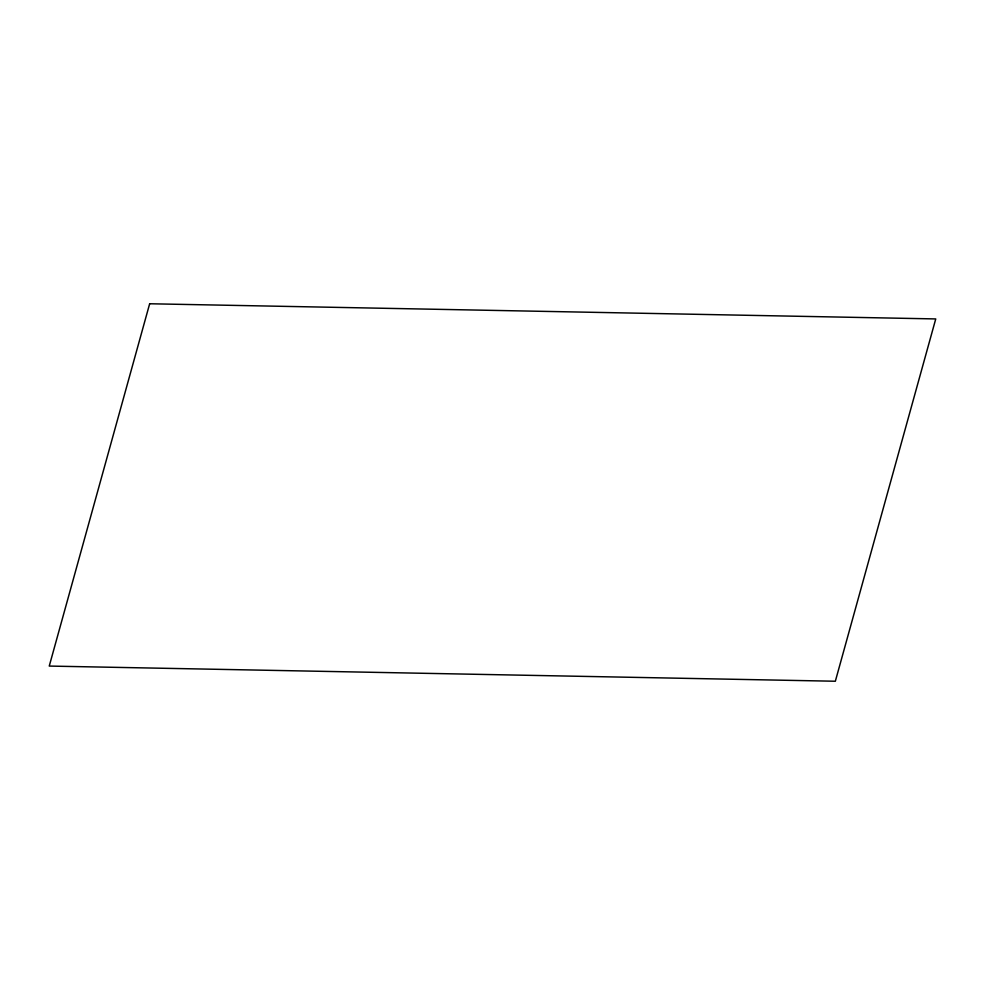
<?xml version="1.0" encoding="UTF-8"?>
<svg xmlns="http://www.w3.org/2000/svg" width="985" height="985" viewBox="0 0 985 985"><rect width="100%" height="100%" fill="white"/><g stroke="black" fill="none" stroke-linecap="round" stroke-linejoin="round"><path stroke-width="1.48" d="M149.658 303.762L49.25 666.069L835.342 681.238L935.75 318.931L149.658 303.762"/></g></svg>
